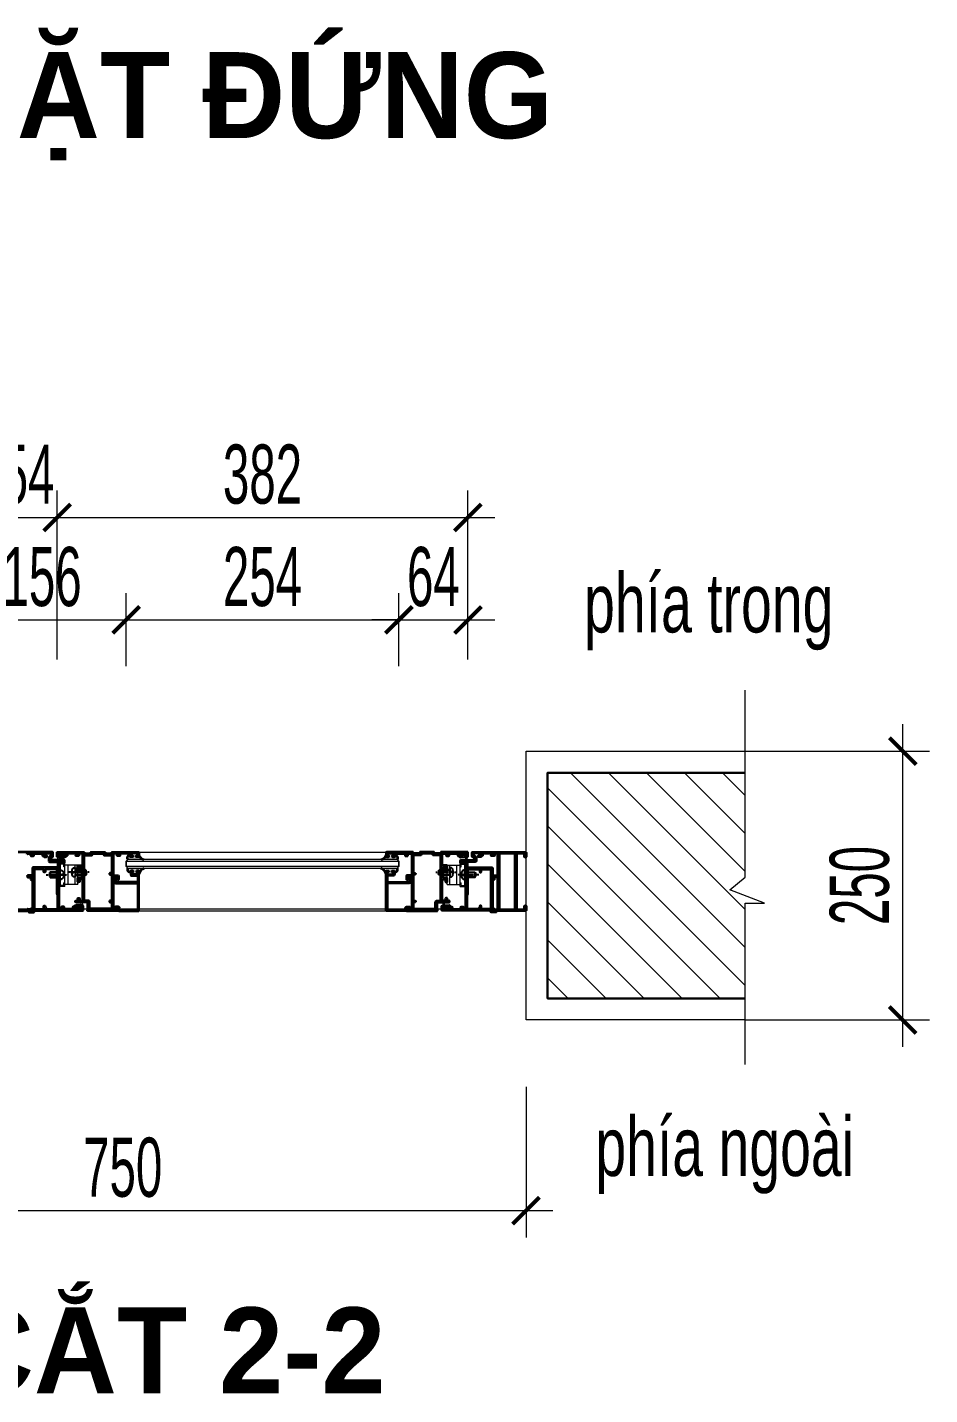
# Model space of a CAD drawing. Header units: millimetres. Extents: x 1336014 to 2939047, y -333549 to -60566.
# Drawn here: x 1468565 to 1469404, y -217357 to -216085 of the extents above; entities that cross this region are included whole.
import ezdxf

# ---------------------------------------------------------------- set-up
doc = ezdxf.new("R2010")
doc.units = ezdxf.units.MM
doc.header["$MEASUREMENT"] = 0
doc.linetypes.add('DASHED', pattern=[0.75, 0.5, -0.25])
doc.linetypes.add('PHANTOM', pattern=[2.5, 1.25, -0.25, 0.25, -0.25, 0.25, -0.25])
for name, color, linetype, lineweight in [('01.Cut', 255, 'Continuous', 35), ('05.Text', 253, 'Continuous', 18), ('08.Dim', 156, 'Continuous', 15), ('09.Hatch', 250, 'Continuous', 5), ('Bản lề cửa', 1, 'Continuous', 9), ('Cycad-DIM', 7, 'Continuous', 13), ('kính', 54, 'Continuous', 9), ('nep', 9, 'Continuous', 15), ('Nẹp nhôm', 6, 'Continuous', 9), ('Ron', 15, 'Continuous', 9), ('Vít', 42, 'Continuous', 25), ('wall', 4, 'Continuous', 9), ('Đường gióng', 251, 'Continuous', 9)]:
    doc.layers.add(name, color=color, linetype=linetype, lineweight=lineweight)
doc.layers.add('2', color=7, linetype='Continuous')
doc.layers.add('BOLT', color=2, linetype='Continuous')
doc.styles.add('AVANH-B', font='')
doc.styles.add('TT5_Text Dim', font='hoatbif.shx', dxfattribs={"width": 0.6})
doc.styles.get('AVANH-B').set_extended_font_data('.VnAvantH', bold=True)
doc.dimstyles.new('TT5_Dim 1-25', dxfattribs={"dimscale": 25, "dimtxt": 2.2, "dimasz": 1, "dimexe": 1, "dimexo": 0, "dimgap": 0.5, "dimtad": 1, "dimdec": 0, "dimzin": 0, "dimdsep": 46, "dimtxsty": 'TT5_Text Dim', "dimblk": 'ARCHTICK', "dimcen": 0, "dimdle": 1, "dimclrd": 256, "dimclre": 256, "dimclrt": 1, "dimadec": 0, "dimazin": 0, "dimtfac": 0.015, "dimtdec": 0, "dimtix": 1, "dimtmove": 2, "dimatfit": 3, "dimldrblk": 'DOT', "dimfxl": 1, "dimtolj": 1, "dimtzin": 0, "dimlwd": -1, "dimlwe": -1, "dimarcsym": 1})

# ---------------------------------------------------------------- blocks, each defined once
blk = doc.blocks.new('gioang')
at = {"layer": 'Ron'}
for p, q in [((-0.9, 3.3), (-0.9, 3.6)), ((0.8, 3.8), (-0.7, 3.8)), ((4.1, 2.8), (-0.4, 2.8)), ((0, 0), (4.2, 0.1)), ((0.6, 5.3), (1, 5.9)), ((0.8, 5), (0.7, 5)), ((1, 4), (1, 4.8)), ((1.6, 4.1), (1.6, 5)), ((3.2, 5.2), (1.8, 5.2)), ((3.4, 4.1), (3.4, 5)), ((4.5, 5.3), (4.1, 5.9)), ((4.4, 1.6), (4.6, 2.2)), ((5.5, 1.1), (6.1, 3.5))]:
    blk.add_line(p, q, dxfattribs=at)
for points in [[(-0.1, 1), (4, 1.2)], [(1.8, 3.9), (3.2, 3.9)]]:
    blk.add_lwpolyline(points, dxfattribs=at)
for points in [[(4.1, 5.9, 0.248897), (3.9, 6), (1.1, 6, 0.248897), (1, 5.9)], [(6.1, 3.5, 0.527023), (5.9, 3.8), (4.2, 3.8, -0.414214), (4, 4), (4, 4.8, -0.414214), (4.2, 5), (4.3, 5, 0.601413), (4.5, 5.3)]]:
    blk.add_lwpolyline(points, format="xyb", dxfattribs=at)
for centre, radius, start, end in [((-0.7, 3.6), 0.2, 90, 180), ((-0.4, 3.3), 0.5, 180, 270), ((0, 0.5), 0.5, 96.819, 274.7291), ((0.7, 5.2), 0.2, 145.907, 270), ((0.8, 4.8), 0.2, 0, 90), ((0.8, 4), 0.2, 270, 0), ((1.8, 5), 0.2, 90, 180), ((1.8, 4.1), 0.2, 180, 269.9998), ((3.2, 5), 0.2, 0, 90), ((3.2, 4.1), 0.2, 269.9998, 0), ((4, 1.7), 0.5, 272.9056, 347.163), ((4.1, 2.3), 0.5, 347.163, 90), ((4.1, 1.6), 1.5, 271.4321, 340.571)]:
    blk.add_arc(centre, radius, start, end, dxfattribs=at)
blk = doc.blocks.new('_ARCHTICK')
at = {"const_width": 0.15}
blk.add_lwpolyline([(-0.5, -0.5), (0.5, 0.5)], dxfattribs=at)
blk = doc.blocks.new('*D2171')
at = {"layer": '08.Dim', "ltscale": 200, "transparency": 16777216}
for p, q in [((1468278.5, -216997.5), (1468278.5, -217210.7)), ((1469028.5, -217070.4), (1469028.5, -217210.7)), ((1468253.5, -217185.7), (1469053.5, -217185.7))]:
    blk.add_line(p, q, dxfattribs=at)
at = {"layer": 'Defpoints', "color": 0, "ltscale": 200, "transparency": 16777216}
for p in [(1468278.5, -216997.5), (1469028.5, -217070.4), (1469028.5, -217185.7)]:
    blk.add_point(p, dxfattribs=at)
at = {"layer": '08.Dim', "ltscale": 200, "transparency": 16777216, "xscale": 25, "yscale": 25, "zscale": 25, "rotation": 180}
blk.add_blockref('_ARCHTICK', (1468278.5, -217185.7), dxfattribs=at)
at = {"layer": '08.Dim', "ltscale": 200, "transparency": 16777216, "xscale": 25, "yscale": 25, "zscale": 25}
blk.add_blockref('_ARCHTICK', (1469028.5, -217185.7), dxfattribs=at)
at = {"layer": '08.Dim', "color": 1, "ltscale": 200, "transparency": 16777216, "insert": (1468653.5, -217145.7), "char_height": 55, "attachment_point": 5, "style": 'TT5_Text Dim'}
blk.add_mtext('\\A1;750', dxfattribs=at)
blk = doc.blocks.new('_DOT')
blk.add_line((-0.5, 0), (-1, 0))
at = {"const_width": 0.5}
blk.add_lwpolyline([(-0.25, 0, 1), (0.25, 0, 1)], format="xyb", close=True, dxfattribs=at)
blk = doc.blocks.new('*D2172')
at = {"layer": '08.Dim', "ltscale": 200, "transparency": 16777216}
for p, q in [((1468592.5, -216672.9), (1468592.5, -216515.9)), ((1468974.5, -216672.9), (1468974.5, -216515.9)), ((1468567.5, -216540.9), (1468999.5, -216540.9))]:
    blk.add_line(p, q, dxfattribs=at)
at = {"layer": 'Defpoints', "color": 0, "ltscale": 200, "transparency": 16777216}
for p in [(1468974.5, -216540.9), (1468592.5, -216672.9), (1468974.5, -216672.9)]:
    blk.add_point(p, dxfattribs=at)
at = {"layer": '08.Dim', "ltscale": 200, "transparency": 16777216, "xscale": 25, "yscale": 25, "zscale": 25, "rotation": 180}
blk.add_blockref('_ARCHTICK', (1468592.5, -216540.9), dxfattribs=at)
at = {"layer": '08.Dim', "ltscale": 200, "transparency": 16777216, "xscale": 25, "yscale": 25, "zscale": 25}
blk.add_blockref('_ARCHTICK', (1468974.5, -216540.9), dxfattribs=at)
at = {"layer": '08.Dim', "color": 1, "ltscale": 200, "transparency": 16777216, "insert": (1468783.5, -216500.9), "char_height": 55, "attachment_point": 5, "style": 'TT5_Text Dim'}
blk.add_mtext('\\A1;382', dxfattribs=at)
blk = doc.blocks.new('*D2170')
at = {"layer": '08.Dim', "ltscale": 200, "transparency": 16777216}
for p, q in [((1468656.7, -216679.1), (1468656.7, -216611.2)), ((1468910.3, -216679.1), (1468910.3, -216611.2)), ((1468631.7, -216636.2), (1468935.3, -216636.2))]:
    blk.add_line(p, q, dxfattribs=at)
at = {"layer": 'Defpoints', "color": 0, "ltscale": 200, "transparency": 16777216}
for p in [(1468910.3, -216636.2), (1468656.7, -216679.1), (1468910.3, -216679.1)]:
    blk.add_point(p, dxfattribs=at)
at = {"layer": '08.Dim', "ltscale": 200, "transparency": 16777216, "xscale": 25, "yscale": 25, "zscale": 25, "rotation": 180}
blk.add_blockref('_ARCHTICK', (1468656.7, -216636.2), dxfattribs=at)
at = {"layer": '08.Dim', "ltscale": 200, "transparency": 16777216, "xscale": 25, "yscale": 25, "zscale": 25}
blk.add_blockref('_ARCHTICK', (1468910.3, -216636.2), dxfattribs=at)
at = {"layer": '08.Dim', "color": 1, "ltscale": 200, "transparency": 16777216, "insert": (1468783.5, -216596.2), "char_height": 55, "attachment_point": 5, "style": 'TT5_Text Dim'}
blk.add_mtext('\\A1;254', dxfattribs=at)
blk = doc.blocks.new('A$C0379527E')
at = {"layer": 'BOLT', "color": 1, "linetype": 'PHANTOM'}
blk.add_line((4.4, 0), (4.4, 19.6), dxfattribs=at)
at = {"layer": 'Vít', "linetype": 'Continuous'}
for p, q in [((0, 13), (0.1, 13.8)), ((0, 13), (8.8, 13)), ((3.9, 15.9), (4, 14.3)), ((4, 14.3), (4.7, 14.3)), ((4.8, 15.9), (4.7, 14.3)), ((8.8, 13), (8.7, 13.8))]:
    blk.add_line(p, q, dxfattribs=at)
at = {"layer": 'Vít', "linetype": 'DASHED'}
for p, q in [((1.9, 3.7), (1.9, 13)), ((2.5, 3.7), (2.5, 13)), ((6.3, 3.7), (6.3, 13)), ((6.9, 13), (6.9, 3.7)), ((6.9, 3.7), (1.9, 3.7)), ((1.9, 3.7), (2.5, 3)), ((6.3, 3), (2.5, 3)), ((6.9, 3.7), (6.3, 3))]:
    blk.add_line(p, q, dxfattribs=at)
at = {"layer": 'Vít', "linetype": 'Continuous'}
for centre, radius, start, end in [((2.6, 13.5), 2.5, 97.8662, 173.1124), ((4.4, 0.5), 15.6, 92.6795, 97.8662), ((3.7, 15.9), 0.25, 0, 92.6794), ((5.1, 15.9), 0.25, 87.3206, 180), ((4.4, 0.5), 15.6, 82.1338, 87.3205), ((6.2, 13.5), 2.5, 6.8876, 82.1338)]:
    blk.add_arc(centre, radius, start, end, dxfattribs=at)
blk = doc.blocks.new('A$C65163FCF')
at = {"color": 3, "rotation": 180}
blk.add_blockref('A$C0379527E', (8.7, 19.6), dxfattribs=at)
blk = doc.blocks.new('Bản lề chữ A nhôm XingFa')
at = {"layer": 'Bản lề cửa', "color": 56}
for p, q in [((-3, 8.6), (-8.3, 8.6)), ((-8.3, -13.4), (-8.3, 8.6)), ((-4, 7.6), (-7.3, 7.6)), ((-7.3, -12.4), (-7.3, 7.6)), ((-4, 5), (-4, 7.6)), ((-3, 5), (-4, 5)), ((-3, -13.4), (-3, 8.6)), ((9, 6.6), (-3, 6.6)), ((0, -11.4), (0, 6.6)), ((6.5, -11.4), (6.5, 6.6)), ((9, -11.4), (9, 6.6)), ((-4, -12.4), (-7.3, -12.4)), ((-4, -12.4), (-4, -9.8)), ((-3, -9.8), (-4, -9.8)), ((9, -11.4), (-3, -11.4)), ((-3, -13.4), (-8.3, -13.4))]:
    blk.add_line(p, q, dxfattribs=at)
at = {"layer": '2', "extrusion": (0, 0, -1), "zscale": -0.9999999999999999, "rotation": 270}
blk.add_blockref('A$C65163FCF', (0.8, 2), dxfattribs=at)
at = {"layer": '2', "color": 3, "extrusion": (0, 0, -1), "zscale": -0.9999999999999999, "rotation": 90}
blk.add_blockref('A$C65163FCF', (0, -4.4), dxfattribs=at)
blk = doc.blocks.new('*D2181')
at = {"layer": '08.Dim', "ltscale": 200, "transparency": 16777216}
for p, q in [((1469378.8, -217033.3), (1469378.8, -216733.3)), ((1469232.3, -216758.3), (1469403.8, -216758.3)), ((1469232.3, -217008.3), (1469403.8, -217008.3))]:
    blk.add_line(p, q, dxfattribs=at)
at = {"layer": 'Defpoints', "color": 0, "ltscale": 200, "transparency": 16777216}
for p in [(1469232.3, -216758.3), (1469378.8, -216758.3), (1469232.3, -217008.3)]:
    blk.add_point(p, dxfattribs=at)
at = {"layer": '08.Dim', "ltscale": 200, "transparency": 16777216, "xscale": 25, "yscale": 25, "zscale": 25}
for p, rotation in [((1469378.8, -216758.3), 90), ((1469378.8, -217008.3), 270)]:
    blk.add_blockref('_ARCHTICK', p, dxfattribs=dict(at, rotation=rotation))
at = {"layer": '08.Dim', "color": 1, "ltscale": 200, "transparency": 16777216, "insert": (1469338.8, -216883.3), "char_height": 55, "attachment_point": 5, "rotation": 90, "style": 'TT5_Text Dim'}
blk.add_mtext('\\A1;250', dxfattribs=at)
blk = doc.blocks.new('*D2187')
at = {"layer": '08.Dim', "transparency": 16777216}
for p, q in [((1468500.3, -216671.5), (1468500.3, -216611.2)), ((1468656.7, -216671.5), (1468656.7, -216611.2)), ((1468475.3, -216636.2), (1468681.7, -216636.2))]:
    blk.add_line(p, q, dxfattribs=at)
at = {"layer": 'Defpoints', "color": 0, "transparency": 16777216}
for p in [(1468656.7, -216636.2), (1468500.3, -216671.5), (1468656.7, -216671.5)]:
    blk.add_point(p, dxfattribs=at)
at = {"layer": '08.Dim', "transparency": 16777216, "xscale": 25, "yscale": 25, "zscale": 25, "rotation": 180}
blk.add_blockref('_ARCHTICK', (1468500.3, -216636.2), dxfattribs=at)
at = {"layer": '08.Dim', "transparency": 16777216, "xscale": 25, "yscale": 25, "zscale": 25}
blk.add_blockref('_ARCHTICK', (1468656.7, -216636.2), dxfattribs=at)
at = {"layer": '08.Dim', "color": 1, "transparency": 16777216, "insert": (1468578.5, -216596.2), "char_height": 55, "attachment_point": 5, "style": 'TT5_Text Dim'}
blk.add_mtext('\\A1;156', dxfattribs=at)
blk = doc.blocks.new('*D2188')
at = {"layer": '08.Dim', "transparency": 16777216}
for p, q in [((1468538.5, -216636.2), (1468538.5, -216515.9)), ((1468592.5, -216636.2), (1468592.5, -216515.9)), ((1468538.5, -216540.9), (1468513.5, -216540.9)), ((1468538.5, -216540.9), (1468592.5, -216540.9)), ((1468592.5, -216540.9), (1468617.5, -216540.9))]:
    blk.add_line(p, q, dxfattribs=at)
at = {"layer": 'Defpoints', "color": 0, "transparency": 16777216}
for p in [(1468592.5, -216540.9), (1468538.5, -216636.2), (1468592.5, -216636.2)]:
    blk.add_point(p, dxfattribs=at)
at = {"layer": '08.Dim', "transparency": 16777216, "xscale": 25, "yscale": 25, "zscale": 25}
blk.add_blockref('_ARCHTICK', (1468538.5, -216540.9), dxfattribs=at)
at = {"layer": '08.Dim', "transparency": 16777216, "xscale": 25, "yscale": 25, "zscale": 25, "rotation": 180}
blk.add_blockref('_ARCHTICK', (1468592.5, -216540.9), dxfattribs=at)
at = {"layer": '08.Dim', "color": 1, "transparency": 16777216, "insert": (1468565.5, -216500.9), "char_height": 55, "attachment_point": 5, "style": 'TT5_Text Dim'}
blk.add_mtext('\\A1;54', dxfattribs=at)
blk = doc.blocks.new('*D2189')
at = {"layer": '08.Dim', "transparency": 16777216}
for p, q in [((1468910.3, -216666.5), (1468910.3, -216611.2)), ((1468974.5, -216666.5), (1468974.5, -216611.2)), ((1468910.3, -216636.2), (1468885.3, -216636.2)), ((1468910.3, -216636.2), (1468974.5, -216636.2)), ((1468974.5, -216636.2), (1468999.5, -216636.2))]:
    blk.add_line(p, q, dxfattribs=at)
at = {"layer": 'Defpoints', "color": 0, "transparency": 16777216}
for p in [(1468974.5, -216636.2), (1468910.3, -216666.5), (1468974.5, -216666.5)]:
    blk.add_point(p, dxfattribs=at)
at = {"layer": '08.Dim', "transparency": 16777216, "xscale": 25, "yscale": 25, "zscale": 25}
blk.add_blockref('_ARCHTICK', (1468910.3, -216636.2), dxfattribs=at)
at = {"layer": '08.Dim', "transparency": 16777216, "xscale": 25, "yscale": 25, "zscale": 25, "rotation": 180}
blk.add_blockref('_ARCHTICK', (1468974.5, -216636.2), dxfattribs=at)
at = {"layer": '08.Dim', "color": 1, "transparency": 16777216, "insert": (1468942.4, -216596.2), "char_height": 55, "attachment_point": 5, "style": 'TT5_Text Dim'}
blk.add_mtext('\\A1;64', dxfattribs=at)

msp = doc.modelspace()

# ---------------------------------------------------------------- hatches: boundary and pattern name
at = {"layer": '01.Cut'}
for points in [[(1468587.8, -216856.6), (1468586.6, -216856.6, -0.275568), (1468586.2, -216856.3, 0.785925), (1468585.3, -216857.3), (1468585.5, -216857.3, -0.414214), (1468586, -216857.8), (1468586, -216858.8, -0.116078)], [(1468979.3, -216856.6), (1468980.4, -216856.6, 0.275568), (1468980.9, -216856.3, -0.785925), (1468981.7, -216857.3), (1468981.5, -216857.3, 0.414214), (1468981, -216857.8), (1468981, -216858.8, 0.116078)]]:
    msp.add_hatch(color=256, dxfattribs=at).paths.add_polyline_path(points)
h = msp.add_hatch(color=256, dxfattribs=at)
h.paths.add_polyline_path([(1468673.2, -216859.1, -0.223384), (1468668.5, -216855.2), (1468668.5, -216856.6), (1468666.2, -216856.6), (1468666, -216855.6), (1468666.8, -216855.6, 0.414214), (1468667.3, -216855.1), (1468667.3, -216853.8, 0.414214), (1468666.8, -216853.3), (1468662.2, -216853.3, 0.414214), (1468661.7, -216853.8), (1468661.7, -216855.1, 0.414214), (1468662.2, -216855.6), (1468663.1, -216855.6), (1468662.8, -216856.6), (1468660.5, -216856.6), (1468660.5, -216856, 0.414214), (1468660.2, -216855.7), (1468659, -216855.7), (1468659, -216855.6, 0.534767), (1468658.2, -216859.1)])
h.paths.add_polyline_path([(1468663.3, -216870.6), (1468662.4, -216870.6, 0.414214), (1468661.9, -216871.1), (1468661.9, -216872.4, 0.414214), (1468662.4, -216872.9), (1468667, -216872.9, 0.414214), (1468667.5, -216872.4), (1468667.5, -216871.1, 0.414214), (1468667, -216870.6), (1468666.2, -216870.6), (1468666.4, -216869.6), (1468668.5, -216869.6), (1468668.5, -216872.6, -0.208331), (1468673.4, -216867.1), (1468658.2, -216867.1, 0.753353), (1468660.9, -216870.3), (1468660.9, -216869.6), (1468663, -216869.6)])
h = msp.add_hatch(color=256, dxfattribs=at)
h.paths.add_polyline_path([(1468893.9, -216859.1, 0.223384), (1468898.5, -216855.2), (1468898.5, -216856.1, 0.414214), (1468899, -216856.6), (1468900.4, -216856.6, 0.339454), (1468900.9, -216856.2), (1468901, -216855.9, 0.493145), (1468900.8, -216855.6), (1468900.2, -216855.6, -0.414214), (1468899.7, -216855.1), (1468899.7, -216853.8, -0.414214), (1468900.2, -216853.3), (1468904.8, -216853.3, -0.414214), (1468905.3, -216853.8), (1468905.3, -216855.1, -0.414214), (1468904.8, -216855.6), (1468904.2, -216855.6, 0.493145), (1468904, -216855.9), (1468904.1, -216856.2, 0.339454), (1468904.6, -216856.6), (1468906, -216856.6, 0.414214), (1468906.5, -216856.1), (1468906.5, -216856, -0.414214), (1468906.8, -216855.7), (1468907.5, -216855.7, 0.198912), (1468907.9, -216855.6, -0.557606), (1468908.8, -216859.1)])
h.paths.add_polyline_path([(1468903.9, -216870), (1468903.8, -216870.4, 0.493145), (1468904, -216870.6), (1468904.6, -216870.6, -0.414214), (1468905.1, -216871.1), (1468905.1, -216872.4, -0.414214), (1468904.6, -216872.9), (1468900, -216872.9, -0.414214), (1468899.5, -216872.4), (1468899.5, -216871.1, -0.414214), (1468900, -216870.6), (1468900.6, -216870.6, 0.493145), (1468900.8, -216870.4), (1468900.7, -216870, 0.339454), (1468900.2, -216869.6), (1468899, -216869.6, 0.414214), (1468898.5, -216870.1), (1468898.5, -216872.6, 0.208331), (1468893.6, -216867.1), (1468908.8, -216867.1, -0.753353), (1468906.1, -216870.3), (1468906.1, -216870.1, 0.414214), (1468905.6, -216869.6), (1468904.4, -216869.6, 0.339454)])
at = {"layer": '09.Hatch', "ltscale": 0.5}
h = msp.add_hatch(dxfattribs=at)
h.set_pattern_fill('ANSI31', color=256, scale=200, angle=180, style=0)
h.set_pattern_definition([(315, (1461661.44, -216193.586), (-17.67767, -17.67767), [])])
h.paths.add_polyline_path([(1469048.5, -216988.3), (1469232.3, -216988.3), (1469232.3, -216899.7), (1469250.2, -216899.7), (1469217.9, -216887.4), (1469232.3, -216875.5), (1469232.3, -216778.3), (1469048.5, -216778.3)])

# ---------------------------------------------------------------- linework, layer by layer
at = {"layer": '01.Cut'}
for points in [[(1468564.7, -216854, -0.414214), (1468565.2, -216853.5), (1468567.4, -216853.5, -0.414214), (1468567.9, -216854), (1468567.9, -216855.2, 0.414214), (1468568.4, -216855.7), (1468570.3, -216855.7, 0.414214), (1468570.8, -216855.2), (1468570.8, -216855.2, 0.414214), (1468570.3, -216854.7), (1468569.8, -216854.7, -0.414214), (1468569.3, -216854.2), (1468569.3, -216854, -0.414214), (1468569.8, -216853.5), (1468579.8, -216853.5, -0.414214), (1468580.3, -216854), (1468580.3, -216854.2, -0.414214), (1468579.8, -216854.7), (1468579.3, -216854.7, 0.414214), (1468578.8, -216855.2), (1468578.8, -216855.2, 0.414214), (1468579.3, -216855.7), (1468580, -216855.7, -0.414214), (1468580.3, -216856), (1468580.3, -216856.1, 0.414214), (1468580.8, -216856.6), (1468582.4, -216856.6, 0.339454), (1468582.9, -216856.2), (1468583, -216855.9, 0.493145), (1468582.8, -216855.6), (1468582.2, -216855.6, -0.414214), (1468581.7, -216855.1), (1468581.7, -216853.8, -0.414214), (1468582.2, -216853.3), (1468586.8, -216853.3, -0.414214), (1468587.3, -216853.8), (1468587.3, -216855.1, -0.414214), (1468586.8, -216855.6), (1468586.2, -216855.6, 0.493145), (1468586, -216855.9), (1468586.1, -216856.2, 0.339454), (1468586.6, -216856.6), (1468588, -216856.6, 0.414214), (1468588.5, -216856.1), (1468588.5, -216852.6, 0.414214), (1468588, -216852.1), (1468539, -216852.1, 0.414214)], [(1468564.7, -216875.9, -0.414214), (1468565.2, -216875.4), (1468567.6, -216875.4, -0.414214), (1468568.1, -216875.9), (1468568.1, -216877.5, 0.493145), (1468568.7, -216878), (1468569.4, -216877.8, 0.339454), (1468569.7, -216877.3), (1468569.7, -216874.5, 0.414214), (1468569.2, -216874), (1468565.2, -216874, -0.414214), (1468564.7, -216873.5)], [(1468539, -216906.9), (1468569.2, -216906.9, 0.414214), (1468569.7, -216906.4), (1468569.7, -216904.9, 0.339454), (1468569.4, -216904.4), (1468569.1, -216904.3, 0.493145), (1468568.7, -216904.6), (1468568.7, -216905, -0.414214), (1468568.2, -216905.5), (1468565.2, -216905.5, -0.414214), (1468564.7, -216905)]]:
    msp.add_lwpolyline(points, format="xyb", dxfattribs=at)
for points in [[(1468599, -216862.3, 0.414214), (1468599.5, -216861.8), (1468599.5, -216860.3, 0.414214), (1468599, -216859.8), (1468586.5, -216859.8, -0.414214), (1468586, -216859.3), (1468586, -216857.8, 0.414214), (1468585.5, -216857.3), (1468585.3, -216857.3, 0.414214), (1468584.8, -216857.8), (1468584.8, -216860.2, 0.414214), (1468585.8, -216861.2), (1468592.6, -216861.2, -0.414214), (1468593.1, -216861.7), (1468593.1, -216866.1, -0.414214), (1468592.6, -216866.6), (1468570.2, -216866.6, 0.414214), (1468569.7, -216867.1), (1468569.7, -216906.4, -0.414214), (1468569.2, -216906.9), (1468566.5, -216906.9, 0.414214), (1468566.1, -216907.3), (1468566.1, -216907.7, 0.414214), (1468566.5, -216908.1), (1468570.6, -216908.1, 0.414214), (1468571.1, -216907.6), (1468571.1, -216907.1, -0.414214), (1468571.6, -216906.6), (1468616.2, -216906.6, 0.414214), (1468616.7, -216906.1), (1468616.7, -216902.6, 0.414214), (1468616.2, -216902.1), (1468614.8, -216902.1, 0.339454), (1468614.3, -216902.5), (1468614.2, -216902.9, 0.493145), (1468614.4, -216903.1), (1468615, -216903.1, -0.414214), (1468615.5, -216903.6), (1468615.5, -216904.9, -0.414214), (1468615, -216905.4), (1468610.4, -216905.4, -0.414214), (1468609.9, -216904.9), (1468609.9, -216903.6, -0.414214), (1468610.4, -216903.1), (1468611, -216903.1, 0.493145), (1468611.2, -216902.9), (1468611.1, -216902.5, 0.339454), (1468610.6, -216902.1), (1468609.2, -216902.1, 0.414214), (1468608.7, -216902.6), (1468608.7, -216902.7, -0.414214), (1468608.4, -216903), (1468607.7, -216903, 0.414214), (1468607.2, -216903.5), (1468607.2, -216903.5, 0.414214), (1468607.7, -216904), (1468608.2, -216904, -0.414214), (1468608.7, -216904.5), (1468608.7, -216904.7, -0.414214), (1468608.2, -216905.2), (1468598.2, -216905.2, -0.414214), (1468597.7, -216904.7), (1468597.7, -216904.5, -0.414214), (1468598.2, -216904), (1468598.7, -216904, 0.414214), (1468599.2, -216903.5), (1468599.2, -216903.5, 0.414214), (1468598.7, -216903), (1468597, -216903, 0.414214), (1468596.5, -216903.5), (1468596.5, -216904.7, -0.414214), (1468596, -216905.2), (1468595, -216905.2, -0.414214), (1468594.5, -216904.7), (1468594.5, -216861.7, -0.414214), (1468595, -216861.2), (1468597.6, -216861.2, -0.414214), (1468598.1, -216861.7), (1468598.1, -216861.8, 0.414214), (1468598.6, -216862.3)], [(1468600.5, -216854), (1468600.5, -216854.2, 0.414214), (1468601, -216854.7), (1468601.5, -216854.7, -0.414214), (1468602, -216855.2), (1468602, -216855.2, -0.414214), (1468601.5, -216855.7), (1468600.8, -216855.7, 0.414214), (1468600.5, -216856), (1468600.5, -216856.1, -0.414214), (1468600, -216856.6), (1468598.6, -216856.6, -0.339454), (1468598.1, -216856.2), (1468598, -216855.9, -0.493145), (1468598.2, -216855.6), (1468598.8, -216855.6, 0.414214), (1468599.3, -216855.1), (1468599.3, -216853.8, 0.414214), (1468598.8, -216853.3), (1468594.2, -216853.3, 0.414214), (1468593.7, -216853.8), (1468593.7, -216855.1, 0.414214), (1468594.2, -216855.6), (1468594.8, -216855.6, -0.493145), (1468595, -216855.9), (1468594.9, -216856.2, -0.339454), (1468594.4, -216856.6), (1468593, -216856.6, -0.414214), (1468592.5, -216856.1), (1468592.5, -216852.6, -0.414214), (1468593, -216852.1), (1468617.2, -216852.1, -0.414214), (1468617.7, -216852.6), (1468617.7, -216853.1, 0.414214), (1468618.2, -216853.6), (1468623.2, -216853.6, 0.414214), (1468623.7, -216853.1), (1468623.7, -216852.6, -0.414214), (1468624.2, -216852.1), (1468636.8, -216852.1, -0.414214), (1468637.3, -216852.6), (1468637.3, -216853.1, 0.414214), (1468637.8, -216853.6), (1468642.8, -216853.6, 0.414214), (1468643.3, -216853.1), (1468643.3, -216852.6, -0.414214), (1468643.8, -216852.1), (1468668, -216852.1, -0.414214), (1468668.5, -216852.6), (1468668.5, -216856.1, -0.414214), (1468668, -216856.6), (1468666.6, -216856.6, -0.339454), (1468666.1, -216856.2), (1468666, -216855.9, -0.493145), (1468666.2, -216855.6), (1468666.8, -216855.6, 0.414214), (1468667.3, -216855.1), (1468667.3, -216853.8, 0.414214), (1468666.8, -216853.3), (1468662.2, -216853.3, 0.414214), (1468661.7, -216853.8), (1468661.7, -216855.1, 0.414214), (1468662.2, -216855.6), (1468662.8, -216855.6, -0.493145), (1468663, -216855.9), (1468662.9, -216856.2, -0.339454), (1468662.4, -216856.6), (1468661, -216856.6, -0.414214), (1468660.5, -216856.1), (1468660.5, -216856, 0.414214), (1468660.2, -216855.7), (1468659.5, -216855.7, -0.414214), (1468659, -216855.2), (1468659, -216855.2, -0.414214), (1468659.5, -216854.7), (1468660, -216854.7, 0.414214), (1468660.5, -216854.2), (1468660.5, -216854, 0.414214), (1468660, -216853.5), (1468650, -216853.5, 0.414214), (1468649.5, -216854), (1468649.5, -216854.2, 0.414214), (1468650, -216854.7), (1468650.5, -216854.7, -0.414214), (1468651, -216855.2), (1468651, -216855.2, -0.414214), (1468650.5, -216855.7), (1468648.8, -216855.7, -0.414214), (1468648.3, -216855.2), (1468648.3, -216854, 0.414214), (1468647.8, -216853.5), (1468645.2, -216853.5, 0.414214), (1468644.7, -216854), (1468644.7, -216873.5, 0.414214), (1468645.2, -216874), (1468649.2, -216874, -0.414214), (1468649.7, -216874.5), (1468649.7, -216877.3, -0.339454), (1468649.4, -216877.8), (1468648.7, -216878, -0.493145), (1468648.1, -216877.5), (1468648.1, -216875.9, 0.414214), (1468647.6, -216875.4), (1468645.2, -216875.4, 0.414214), (1468644.7, -216875.9), (1468644.7, -216905, 0.414214), (1468645.2, -216905.5), (1468648.2, -216905.5, 0.414214), (1468648.7, -216905), (1468648.7, -216904.6, -0.493145), (1468649.1, -216904.3), (1468649.4, -216904.4, -0.339454), (1468649.7, -216904.9), (1468649.7, -216906.4, -0.414214), (1468649.2, -216906.9), (1468621.2, -216906.9, -0.414214), (1468620.7, -216906.4, -0.414214), (1468621.2, -216905.9), (1468621.2, -216899.4, 0.414214), (1468620.7, -216898.9), (1468610.2, -216898.9, -0.414214), (1468609.7, -216898.4), (1468609.7, -216898, -0.414214), (1468610.2, -216897.5), (1468611.3, -216897.5, 0.414214), (1468611.8, -216897), (1468611.8, -216895.5, -0.414214), (1468612.3, -216895), (1468612.8, -216895, -0.414214), (1468613.3, -216895.5), (1468613.3, -216897, 0.414214), (1468613.8, -216897.5), (1468615.8, -216897.5, 0.414214), (1468616.3, -216897), (1468616.3, -216878, 0.414214), (1468615.8, -216877.5), (1468613.8, -216877.5, 0.414214), (1468613.3, -216878), (1468613.3, -216879.5, -0.414214), (1468612.8, -216880), (1468612.3, -216880, -0.414214), (1468611.8, -216879.5), (1468611.8, -216876.6, -0.414214), (1468612.3, -216876.1), (1468615.2, -216876.1, 0.414214), (1468615.7, -216875.6), (1468615.7, -216866.6, 0.414214), (1468615.2, -216866.1), (1468613.8, -216866.1, 0.414214), (1468613.3, -216866.6), (1468613.3, -216868.1, -0.414214), (1468612.8, -216868.6), (1468612.3, -216868.6, -0.414214), (1468611.8, -216868.1), (1468611.8, -216865.2, -0.414214), (1468612.3, -216864.7), (1468615.8, -216864.7, 0.414214), (1468616.3, -216864.2), (1468616.3, -216854, 0.414214), (1468615.8, -216853.5), (1468613.2, -216853.5, 0.414214), (1468612.7, -216854), (1468612.7, -216855.2, -0.414214), (1468612.2, -216855.7), (1468610.5, -216855.7, -0.414214), (1468610, -216855.2), (1468610, -216855.2, -0.414214), (1468610.5, -216854.7), (1468611, -216854.7, 0.414214), (1468611.5, -216854.2), (1468611.5, -216854, 0.414214), (1468611, -216853.5), (1468601, -216853.5, 0.414214)], [(1468641.3, -216872.5, 0.414214), (1468641.8, -216873), (1468642.8, -216873, -0.414214), (1468643.3, -216873.5), (1468643.3, -216897, -0.414214), (1468642.8, -216897.5), (1468641.8, -216897.5, 0.414214), (1468641.3, -216898), (1468641.3, -216898.2, 0.414214), (1468641.8, -216898.7), (1468642.8, -216898.7, -0.414214), (1468643.3, -216899.2), (1468643.3, -216904.4, -0.414214), (1468642.8, -216904.9), (1468623.1, -216904.9, -0.414214), (1468622.6, -216904.4), (1468622.6, -216899, 0.414214), (1468621.1, -216897.5), (1468618.2, -216897.5, -0.414214), (1468617.7, -216897), (1468617.7, -216873.5, -0.414214), (1468618.2, -216873), (1468619.2, -216873, 0.414214), (1468619.7, -216872.5), (1468619.7, -216872.3, 0.414214), (1468619.2, -216871.8), (1468618.2, -216871.8, -0.414214), (1468617.7, -216871.3), (1468617.7, -216855.5, -0.414214), (1468618.2, -216855), (1468624.6, -216855, 0.414214), (1468625.1, -216854.5), (1468625.1, -216854, -0.414214), (1468625.6, -216853.5), (1468635.4, -216853.5, -0.414214), (1468635.9, -216854), (1468635.9, -216854.5, 0.414214), (1468636.4, -216855), (1468642.8, -216855, -0.414214), (1468643.3, -216855.5), (1468643.3, -216871.3, -0.414214), (1468642.8, -216871.8), (1468641.8, -216871.8, 0.414214), (1468641.3, -216872.3)], [(1468966.5, -216854), (1468966.5, -216854.2, -0.414214), (1468966, -216854.7), (1468965.5, -216854.7, 0.414214), (1468965, -216855.2), (1468965, -216855.2, 0.414214), (1468965.5, -216855.7), (1468966.2, -216855.7, -0.414214), (1468966.5, -216856), (1468966.5, -216856.1, 0.414214), (1468967, -216856.6), (1468968.4, -216856.6, 0.339454), (1468968.9, -216856.2), (1468969, -216855.9, 0.493145), (1468968.8, -216855.6), (1468968.2, -216855.6, -0.414214), (1468967.7, -216855.1), (1468967.7, -216853.8, -0.414214), (1468968.2, -216853.3), (1468972.8, -216853.3, -0.414214), (1468973.3, -216853.8), (1468973.3, -216855.1, -0.414214), (1468972.8, -216855.6), (1468972.2, -216855.6, 0.493145), (1468972, -216855.9), (1468972.1, -216856.2, 0.339454), (1468972.6, -216856.6), (1468974, -216856.6, 0.414214), (1468974.5, -216856.1), (1468974.5, -216852.6, 0.414214), (1468974, -216852.1), (1468949.8, -216852.1, 0.414214), (1468949.3, -216852.6), (1468949.3, -216853.1, -0.414214), (1468948.8, -216853.6), (1468943.8, -216853.6, -0.414214), (1468943.3, -216853.1), (1468943.3, -216852.6, 0.414214), (1468942.8, -216852.1), (1468930.2, -216852.1, 0.414214), (1468929.7, -216852.6), (1468929.7, -216853.1, -0.414214), (1468929.2, -216853.6), (1468924.2, -216853.6, -0.414214), (1468923.7, -216853.1), (1468923.7, -216852.6, 0.414214), (1468923.2, -216852.1), (1468899, -216852.1, 0.414214), (1468898.5, -216852.6), (1468898.5, -216856.1, 0.414214), (1468899, -216856.6), (1468900.4, -216856.6, 0.339454), (1468900.9, -216856.2), (1468901, -216855.9, 0.493145), (1468900.8, -216855.6), (1468900.2, -216855.6, -0.414214), (1468899.7, -216855.1), (1468899.7, -216853.8, -0.414214), (1468900.2, -216853.3), (1468904.8, -216853.3, -0.414214), (1468905.3, -216853.8), (1468905.3, -216855.1, -0.414214), (1468904.8, -216855.6), (1468904.2, -216855.6, 0.493145), (1468904, -216855.9), (1468904.1, -216856.2, 0.339454), (1468904.6, -216856.6), (1468906, -216856.6, 0.414214), (1468906.5, -216856.1), (1468906.5, -216856, -0.414214), (1468906.8, -216855.7), (1468907.5, -216855.7, 0.414214), (1468908, -216855.2), (1468908, -216855.2, 0.414214), (1468907.5, -216854.7), (1468907, -216854.7, -0.414214), (1468906.5, -216854.2), (1468906.5, -216854, -0.414214), (1468907, -216853.5), (1468917, -216853.5, -0.414214), (1468917.5, -216854), (1468917.5, -216854.2, -0.414214), (1468917, -216854.7), (1468916.5, -216854.7, 0.414214), (1468916, -216855.2), (1468916, -216855.2, 0.414214), (1468916.5, -216855.7), (1468918.2, -216855.7, 0.414214), (1468918.7, -216855.2), (1468918.7, -216854, -0.414214), (1468919.2, -216853.5), (1468921.8, -216853.5, -0.414214), (1468922.3, -216854), (1468922.3, -216873.5, -0.414214), (1468921.8, -216874), (1468917.8, -216874, 0.414214), (1468917.3, -216874.5), (1468917.3, -216877.3, 0.339454), (1468917.7, -216877.8), (1468918.4, -216878, 0.493145), (1468919, -216877.5), (1468919, -216875.9, -0.414214), (1468919.5, -216875.4), (1468921.8, -216875.4, -0.414214), (1468922.3, -216875.9), (1468922.3, -216905, -0.414214), (1468921.8, -216905.5), (1468918.8, -216905.5, -0.414214), (1468918.3, -216905), (1468918.3, -216904.6, 0.493145), (1468918, -216904.3), (1468917.7, -216904.4, 0.339454), (1468917.3, -216904.9), (1468917.3, -216906.4, 0.414214), (1468917.8, -216906.9), (1468945.8, -216906.9, 0.414214), (1468946.3, -216906.4, 0.414214), (1468945.8, -216905.9), (1468945.8, -216899.4, -0.414214), (1468946.3, -216898.9), (1468956.8, -216898.9, 0.414214), (1468957.3, -216898.4), (1468957.3, -216898, 0.414214), (1468956.8, -216897.5), (1468955.7, -216897.5, -0.414214), (1468955.2, -216897), (1468955.2, -216895.5, 0.414214), (1468954.7, -216895), (1468954.2, -216895, 0.414214), (1468953.7, -216895.5), (1468953.7, -216897, -0.414214), (1468953.2, -216897.5), (1468951.2, -216897.5, -0.414214), (1468950.7, -216897), (1468950.7, -216878, -0.414214), (1468951.2, -216877.5), (1468953.2, -216877.5, -0.414214), (1468953.7, -216878), (1468953.7, -216879.5, 0.414214), (1468954.2, -216880), (1468954.7, -216880, 0.414214), (1468955.2, -216879.5), (1468955.2, -216876.6, 0.414214), (1468954.7, -216876.1), (1468951.8, -216876.1, -0.414214), (1468951.3, -216875.6), (1468951.3, -216866.6, -0.414214), (1468951.8, -216866.1), (1468953.2, -216866.1, -0.414214), (1468953.7, -216866.6), (1468953.7, -216868.1, 0.414214), (1468954.2, -216868.6), (1468954.7, -216868.6, 0.414214), (1468955.2, -216868.1), (1468955.2, -216865.2, 0.414214), (1468954.7, -216864.7), (1468951.2, -216864.7, -0.414214), (1468950.7, -216864.2), (1468950.7, -216854, -0.414214), (1468951.2, -216853.5), (1468953.8, -216853.5, -0.414214), (1468954.3, -216854), (1468954.3, -216855.2, 0.414214), (1468954.8, -216855.7), (1468956.5, -216855.7, 0.414214), (1468957, -216855.2), (1468957, -216855.2, 0.414214), (1468956.5, -216854.7), (1468956, -216854.7, -0.414214), (1468955.5, -216854.2), (1468955.5, -216854, -0.414214), (1468956, -216853.5), (1468966, -216853.5, -0.414214)], [(1468925.7, -216872.5, -0.414214), (1468925.2, -216873), (1468924.2, -216873, 0.414214), (1468923.7, -216873.5), (1468923.7, -216897, 0.414214), (1468924.2, -216897.5), (1468925.2, -216897.5, -0.414214), (1468925.7, -216898), (1468925.7, -216898.2, -0.414214), (1468925.2, -216898.7), (1468924.2, -216898.7, 0.414214), (1468923.7, -216899.2), (1468923.7, -216904.4, 0.414214), (1468924.2, -216904.9), (1468943.9, -216904.9, 0.414214), (1468944.4, -216904.4), (1468944.4, -216899, -0.414214), (1468945.9, -216897.5), (1468948.8, -216897.5, 0.414214), (1468949.3, -216897), (1468949.3, -216873.5, 0.414214), (1468948.8, -216873), (1468947.8, -216873, -0.414214), (1468947.3, -216872.5), (1468947.3, -216872.3, -0.414214), (1468947.8, -216871.8), (1468948.8, -216871.8, 0.414214), (1468949.3, -216871.3), (1468949.3, -216855.5, 0.414214), (1468948.8, -216855), (1468942.4, -216855, -0.414214), (1468941.9, -216854.5), (1468941.9, -216854, 0.414214), (1468941.4, -216853.5), (1468931.6, -216853.5, 0.414214), (1468931.1, -216854), (1468931.1, -216854.5, -0.414214), (1468930.6, -216855), (1468924.2, -216855, 0.414214), (1468923.7, -216855.5), (1468923.7, -216871.3, 0.414214), (1468924.2, -216871.8), (1468925.2, -216871.8, -0.414214), (1468925.7, -216872.3)], [(1468968, -216862.3, -0.414214), (1468967.5, -216861.8), (1468967.5, -216860.3, -0.414214), (1468968, -216859.8), (1468980.5, -216859.8, 0.414214), (1468981, -216859.3), (1468981, -216857.8, -0.414214), (1468981.5, -216857.3), (1468981.7, -216857.3, -0.414214), (1468982.2, -216857.8), (1468982.2, -216860.2, -0.414214), (1468981.2, -216861.2), (1468974.4, -216861.2, 0.414214), (1468973.9, -216861.7), (1468973.9, -216866.1, 0.414214), (1468974.4, -216866.6), (1468996.8, -216866.6, -0.414214), (1468997.3, -216867.1), (1468997.3, -216906.4, 0.414214), (1468997.8, -216906.9), (1469000.5, -216906.9, -0.414214), (1469000.9, -216907.3), (1469000.9, -216907.7, -0.414214), (1469000.5, -216908.1), (1468996.4, -216908.1, -0.414214), (1468995.9, -216907.6), (1468995.9, -216907.1, 0.414214), (1468995.4, -216906.6), (1468950.8, -216906.6, -0.414214), (1468950.3, -216906.1), (1468950.3, -216902.6, -0.414214), (1468950.8, -216902.1), (1468952.2, -216902.1, -0.339454), (1468952.7, -216902.5), (1468952.8, -216902.9, -0.493145), (1468952.6, -216903.1), (1468952, -216903.1, 0.414214), (1468951.5, -216903.6), (1468951.5, -216904.9, 0.414214), (1468952, -216905.4), (1468956.6, -216905.4, 0.414214), (1468957.1, -216904.9), (1468957.1, -216903.6, 0.414214), (1468956.6, -216903.1), (1468956, -216903.1, -0.493145), (1468955.8, -216902.9), (1468955.9, -216902.5, -0.339454), (1468956.4, -216902.1), (1468957.8, -216902.1, -0.414214), (1468958.3, -216902.6), (1468958.3, -216902.7, 0.414214), (1468958.6, -216903), (1468959.3, -216903, -0.414214), (1468959.8, -216903.5), (1468959.8, -216903.5, -0.414214), (1468959.3, -216904), (1468958.8, -216904, 0.414214), (1468958.3, -216904.5), (1468958.3, -216904.7, 0.414214), (1468958.8, -216905.2), (1468968.8, -216905.2, 0.414214), (1468969.3, -216904.7), (1468969.3, -216904.5, 0.414214), (1468968.8, -216904), (1468968.3, -216904, -0.414214), (1468967.8, -216903.5), (1468967.8, -216903.5, -0.414214), (1468968.3, -216903), (1468970, -216903, -0.414214), (1468970.5, -216903.5), (1468970.5, -216904.7, 0.414214), (1468971, -216905.2), (1468972, -216905.2, 0.414214), (1468972.5, -216904.7), (1468972.5, -216861.7, 0.414214), (1468972, -216861.2), (1468969.4, -216861.2, 0.414214), (1468968.9, -216861.7), (1468968.9, -216861.8, -0.414214), (1468968.4, -216862.3)], [(1469001.8, -216905.5, 0.414214), (1469002.3, -216905), (1469002.3, -216875.9, 0.414214), (1469001.8, -216875.4), (1468999.5, -216875.4, 0.414214), (1468999, -216875.9), (1468999, -216877.5, -0.493145), (1468998.4, -216878), (1468997.7, -216877.8, -0.339454), (1468997.3, -216877.3), (1468997.3, -216874.5, -0.414214), (1468997.8, -216874), (1469001.8, -216874, 0.414214), (1469002.3, -216873.5), (1469002.3, -216854, 0.414214), (1469001.8, -216853.5), (1468999.6, -216853.5, 0.414214), (1468999.1, -216854), (1468999.1, -216855.2, -0.414214), (1468998.6, -216855.7), (1468996.7, -216855.7, -0.414214), (1468996.2, -216855.2), (1468996.2, -216855.2, -0.414214), (1468996.7, -216854.7), (1468997.2, -216854.7, 0.414214), (1468997.7, -216854.2), (1468997.7, -216854, 0.414214), (1468997.2, -216853.5), (1468987.2, -216853.5, 0.414214), (1468986.7, -216854), (1468986.7, -216854.2, 0.414214), (1468987.2, -216854.7), (1468987.7, -216854.7, -0.414214), (1468988.2, -216855.2), (1468988.2, -216855.2, -0.414214), (1468987.7, -216855.7), (1468987, -216855.7, 0.414214), (1468986.7, -216856), (1468986.7, -216856.1, -0.414214), (1468986.2, -216856.6), (1468984.6, -216856.6, -0.339454), (1468984.1, -216856.2), (1468984, -216855.9, -0.493145), (1468984.2, -216855.6), (1468984.8, -216855.6, 0.414214), (1468985.3, -216855.1), (1468985.3, -216853.8, 0.414214), (1468984.8, -216853.3), (1468980.2, -216853.3, 0.414214), (1468979.7, -216853.8), (1468979.7, -216855.1, 0.414214), (1468980.2, -216855.6), (1468980.8, -216855.6, -0.493145), (1468981, -216855.9), (1468980.9, -216856.2, -0.339454), (1468980.4, -216856.6), (1468979, -216856.6, -0.414214), (1468978.5, -216856.1), (1468978.5, -216852.6, -0.414214), (1468979, -216852.1), (1469028, -216852.1, -0.414214), (1469028.5, -216852.6), (1469028.5, -216856.6, -0.57735), (1469027.8, -216857), (1469027.4, -216856.8, -0.267949), (1469027.1, -216856.4), (1469027.1, -216854, 0.414214), (1469026.6, -216853.5), (1469020.2, -216853.5, 0.414214), (1469019.7, -216854), (1469019.7, -216905, 0.414214), (1469020.2, -216905.5), (1469026.6, -216905.5, 0.414214), (1469027.1, -216905), (1469027.1, -216902.6, -0.267949), (1469027.4, -216902.2), (1469027.8, -216902, -0.57735), (1469028.5, -216902.4), (1469028.5, -216906.4, -0.414214), (1469028, -216906.9), (1468997.8, -216906.9, -0.414214), (1468997.3, -216906.4), (1468997.3, -216904.9, -0.339454), (1468997.7, -216904.4), (1468998, -216904.3, -0.493145), (1468998.3, -216904.6), (1468998.3, -216905, 0.414214), (1468998.8, -216905.5)], [(1469003.7, -216905, 0.414214), (1469004.2, -216905.5), (1469017.8, -216905.5, 0.414214), (1469018.3, -216905), (1469018.3, -216854, 0.414214), (1469017.8, -216853.5), (1469004.2, -216853.5, 0.414214), (1469003.7, -216854)], [(1468593, -216891.5), (1468592.5, -216891), (1468592.5, -216868.5, 0.414214), (1468592, -216868), (1468582, -216868, 0.414214), (1468581.5, -216868.5), (1468581.5, -216870.5, -0.414214), (1468581, -216871), (1468580.6, -216871, -0.414214), (1468580.1, -216870.5), (1468580.1, -216868.5, 0.414214), (1468579.6, -216868), (1468571.6, -216868, 0.414214), (1468571.1, -216868.5), (1468571.1, -216904.7, 0.414214), (1468571.6, -216905.2), (1468579.6, -216905.2, 0.414214), (1468580.1, -216904.7), (1468580.1, -216902.7, -0.414214), (1468580.6, -216902.2), (1468581, -216902.2, -0.414214), (1468581.5, -216902.7), (1468581.5, -216903.2, 0.414214), (1468583.5, -216905.2), (1468592.6, -216905.2, 0.414214), (1468593.1, -216904.7), (1468593.1, -216891.8, 0.198912)], [(1468651.2, -216905.9, -0.414214), (1468650.7, -216905.4), (1468650.7, -216904.7, 0.414214), (1468649.2, -216903.2), (1468646.9, -216903.2, 0.668179), (1468646.6, -216903.7), (1468647.4, -216904.5, 0.339454), (1468648, -216904.5), (1468648.5, -216904.3, -0.131652), (1468648.6, -216904.2), (1468649.2, -216904.2, -0.414214), (1468649.7, -216904.7), (1468649.7, -216906.4, 0.414214), (1468650.2, -216906.9), (1468668.2, -216906.9, 0.414214), (1468668.5, -216906.6), (1468668.5, -216870.1, 0.414214), (1468668, -216869.6), (1468666.8, -216869.6, 0.339454), (1468666.3, -216870), (1468666.2, -216870.4, 0.493145), (1468666.4, -216870.6), (1468667, -216870.6, -0.414214), (1468667.5, -216871.1), (1468667.5, -216872.4, -0.414214), (1468667, -216872.9), (1468662.4, -216872.9, -0.414214), (1468661.9, -216872.4), (1468661.9, -216871.1, -0.414214), (1468662.4, -216870.6), (1468663, -216870.6, 0.493145), (1468663.2, -216870.4), (1468663.1, -216870, 0.339454), (1468662.6, -216869.6), (1468661.4, -216869.6, 0.414214), (1468660.9, -216870.1), (1468660.9, -216872.9, 0.414214), (1468661.9, -216873.9), (1468667, -216873.9, -0.414214), (1468667.5, -216874.4), (1468667.5, -216879.5, -0.414214), (1468667, -216880), (1468647, -216880, -0.57735), (1468646.2, -216878.5), (1468647, -216877, -0.213422), (1468647.3, -216876.8, 0.40704), (1468647.9, -216876, 0.697588), (1468646.6, -216875.8), (1468645.3, -216878, 0.57735), (1468647, -216881), (1468667, -216881, -0.414214), (1468667.5, -216881.5), (1468667.5, -216905.4, -0.414214), (1468667, -216905.9)], [(1468915.8, -216905.9, 0.414214), (1468916.3, -216905.4), (1468916.3, -216904.7, -0.414214), (1468917.8, -216903.2), (1468920.2, -216903.2, -0.668179), (1468920.4, -216903.7), (1468919.7, -216904.5, -0.339454), (1468919.1, -216904.5), (1468918.6, -216904.3, 0.131652), (1468918.4, -216904.2), (1468917.8, -216904.2, 0.414214), (1468917.3, -216904.7), (1468917.3, -216906.4, -0.414214), (1468916.8, -216906.9), (1468898.8, -216906.9, -0.414214), (1468898.5, -216906.6), (1468898.5, -216870.1, -0.414214), (1468899, -216869.6), (1468900.2, -216869.6, -0.339454), (1468900.7, -216870), (1468900.8, -216870.4, -0.493145), (1468900.6, -216870.6), (1468900, -216870.6, 0.414214), (1468899.5, -216871.1), (1468899.5, -216872.4, 0.414214), (1468900, -216872.9), (1468904.6, -216872.9, 0.414214), (1468905.1, -216872.4), (1468905.1, -216871.1, 0.414214), (1468904.6, -216870.6), (1468904, -216870.6, -0.493145), (1468903.8, -216870.4), (1468903.9, -216870, -0.339454), (1468904.4, -216869.6), (1468905.6, -216869.6, -0.414214), (1468906.1, -216870.1), (1468906.1, -216872.9, -0.414214), (1468905.1, -216873.9), (1468900, -216873.9, 0.414214), (1468899.5, -216874.4), (1468899.5, -216879.5, 0.414214), (1468900, -216880), (1468920, -216880, 0.57735), (1468920.9, -216878.5), (1468920.1, -216877, 0.213422), (1468919.7, -216876.8, -0.40704), (1468919.2, -216876, -0.697588), (1468920.5, -216875.8), (1468921.8, -216878, -0.57735), (1468920, -216881), (1468900, -216881, 0.414214), (1468899.5, -216881.5), (1468899.5, -216905.4, 0.414214), (1468900, -216905.9)], [(1468974.1, -216891.5), (1468974.5, -216891), (1468974.5, -216868.5, -0.414214), (1468975, -216868), (1468985, -216868, -0.414214), (1468985.5, -216868.5), (1468985.5, -216870.5, 0.414214), (1468986, -216871), (1468986.4, -216871, 0.414214), (1468986.9, -216870.5), (1468986.9, -216868.5, -0.414214), (1468987.4, -216868), (1468995.4, -216868, -0.414214), (1468995.9, -216868.5), (1468995.9, -216904.7, -0.414214), (1468995.4, -216905.2), (1468987.4, -216905.2, -0.414214), (1468986.9, -216904.7), (1468986.9, -216902.7, 0.414214), (1468986.4, -216902.2), (1468986, -216902.2, 0.414214), (1468985.5, -216902.7), (1468985.5, -216903.2, -0.414214), (1468983.5, -216905.2), (1468974.4, -216905.2, -0.414214), (1468973.9, -216904.7), (1468973.9, -216891.8, -0.198912)]]:
    msp.add_lwpolyline(points, format="xyb", close=True, dxfattribs=at)
for centre, radius, start, end in [((1468585.9, -216856.9), 0.661, 62.1845, 214.8432), ((1468591.7, -216861.5), 6.21, 128.1992, 154.6838), ((1468659.8, -216857.6), 2.16, 106.8014, 223.3786), ((1468675, -216852.2), 7.12, 204.7415, 255.1105), ((1468892.1, -216852.2), 7.12, 284.8895, 335.2585), ((1468907.3, -216857.6), 2.16, 316.6214, 73.1986), ((1468975.4, -216861.5), 6.21, 25.3162, 51.8008), ((1468981.2, -216856.9), 0.661, 325.1568, 117.8155), ((1468660, -216868.3), 2.17, 146.2933, 294.264), ((1468677.3, -216875.5), 9.25, 114.9409, 162.0136), ((1468889.7, -216875.5), 9.25, 17.9864, 65.0591), ((1468907, -216868.3), 2.17, 245.736, 33.7067)]:
    msp.add_arc(centre, radius, start, end, dxfattribs=at)
at = {"layer": 'kính'}
for points in [[(1468908.8, -216859.1), (1468658.2, -216859.1), (1468656.7, -216860.6), (1468656.7, -216865.6), (1468658.2, -216867.1), (1468908.8, -216867.1), (1468910.3, -216865.6), (1468910.3, -216860.6)], [(1468910.3, -216865.6), (1468656.7, -216865.6), (1468656.7, -216860.6), (1468910.3, -216860.6)]]:
    msp.add_lwpolyline(points, close=True, dxfattribs=at)
at = {"layer": 'nep', "ltscale": 0.5}
msp.add_lwpolyline([(1469232.3, -217049.7), (1469232.3, -216899.7), (1469250.2, -216899.7), (1469217.9, -216887.4), (1469232.3, -216875.5), (1469232.3, -216701.4)], dxfattribs=at)
at = {"layer": 'nep'}
msp.add_lwpolyline([(1469232.3, -217008.3), (1469028.5, -217008.3), (1469028.5, -216758.3), (1469232.3, -216758.3)], dxfattribs=at)
at = {"layer": 'Nẹp nhôm'}
msp.add_line((1468538.5, -216905.1), (1468976.5, -216905.1), dxfattribs=at)
at = {"layer": 'wall', "color": 0, "lineweight": 30}
msp.add_lwpolyline([(1469232.3, -216778.3), (1469048.5, -216778.3), (1469048.5, -216988.3), (1469232.3, -216988.3)], dxfattribs=at)
at = {"layer": 'Đường gióng'}
for p, q in [((1468668, -216852.1), (1468899, -216852.1)), ((1468668.2, -216906.9), (1468898.8, -216906.9))]:
    msp.add_line(p, q, dxfattribs=at)

# ---------------------------------------------------------------- block references
at = {"layer": '01.Cut', "xscale": -1}
for name, p in [('gioang', (1468599.1, -216860.4)), ('Bản lề chữ A nhôm XingFa', (1468964.2, -216870.9))]:
    msp.add_blockref(name, p, dxfattribs=at)
at = {"layer": '01.Cut'}
for name, p in [('gioang', (1468968, -216860.4)), ('Bản lề chữ A nhôm XingFa', (1468602.8, -216870.9))]:
    msp.add_blockref(name, p, dxfattribs=at)
at = {"layer": '01.Cut', "xscale": -1, "rotation": 180}
msp.add_blockref('gioang', (1468610.2, -216898.3), dxfattribs=at)
at = {"layer": '01.Cut', "rotation": 180}
msp.add_blockref('gioang', (1468956.9, -216898.3), dxfattribs=at)

# ---------------------------------------------------------------- texts
at = {"layer": '05.Text', "style": 'TT5_Text Dim', "width": 0.7}
for s, p in [('phÝa trong', (1469082.5, -216647.8)), ('phÝa ngoµi', (1469093, -217153.5))]:
    msp.add_text(s, height=55, dxfattribs=at).set_placement(p)
at = {"layer": 'Cycad-DIM', "style": 'AVANH-B'}
for s, p in [('mÆt ®øng', (1468465.9, -216188)), ('c¾t 2-2', (1468493.6, -217355.8))]:
    msp.add_text(s, height=80, dxfattribs=at).set_placement(p)

# ---------------------------------------------------------------- dimensions: what is measured, and where the dimension line sits
at = {"layer": '08.Dim'}
for base, p1, p2, picture, middle in [((1468592.5, -216540.9), (1468538.5, -216636.2), (1468592.5, -216636.2), '*D2188', (1468565.5, -216500.9)), ((1468656.7, -216636.2), (1468500.3, -216671.5), (1468656.7, -216671.5), '*D2187', (1468578.5, -216596.2)), ((1468974.5, -216636.2), (1468910.3, -216666.5), (1468974.5, -216666.5), '*D2189', (1468942.4, -216596.2))]:
    dim = msp.add_linear_dim(base=base, p1=p1, p2=p2, dimstyle='TT5_Dim 1-25', dxfattribs=at)
    dim.commit()
    dim.dimension.update_dxf_attribs({"geometry": picture, "text_midpoint": middle})
at = {"layer": '08.Dim', "ltscale": 200}
for base, p1, p2, picture, middle in [((1468974.5, -216540.9), (1468592.5, -216672.9), (1468974.5, -216672.9), '*D2172', (1468783.5, -216500.9)), ((1468910.3, -216636.2), (1468656.7, -216679.1), (1468910.3, -216679.1), '*D2170', (1468783.5, -216596.2)), ((1469028.5, -217185.7), (1468278.5, -216997.5), (1469028.5, -217070.4), '*D2171', (1468653.5, -217145.7))]:
    dim = msp.add_linear_dim(base=base, p1=p1, p2=p2, dimstyle='TT5_Dim 1-25', dxfattribs=at)
    dim.commit()
    dim.dimension.update_dxf_attribs({"geometry": picture, "text_midpoint": middle})
dim = msp.add_linear_dim(base=(1469378.8, -216758.3), p1=(1469232.3, -217008.3), p2=(1469232.3, -216758.3), angle=90, dimstyle='TT5_Dim 1-25', dxfattribs=at)
dim.commit()
dim.dimension.update_dxf_attribs({"geometry": '*D2181', "text_midpoint": (1469338.8, -216883.3)})

doc.saveas('drawing.dxf')
